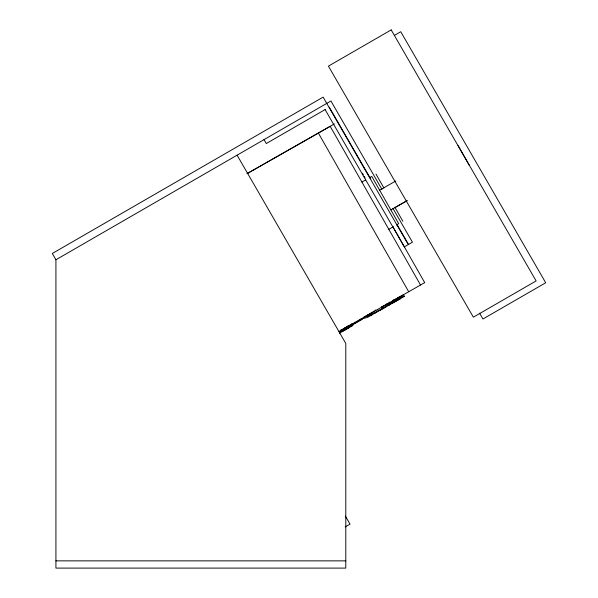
<?xml version="1.0" encoding="UTF-8"?>
<svg xmlns="http://www.w3.org/2000/svg" width="598" height="598" viewBox="0 0 598 598"><rect width="100%" height="100%" fill="white"/><g stroke="black" fill="none" stroke-linecap="round" stroke-linejoin="round"><path stroke-width="0.9" d="M392.976 300.517C393.185 302.199 397.984 298.925 399.434 298.686L386.39 306.124L385.852 304.95L389.276 303.014M340.882 329.976C339.529 332.084 347.707 326.762 341.593 330.724A3.842 0.501 -29.7 0 0 340.658 331.569L343.573 330.829L352.932 325.484L352.708 324.998L344.71 329.371L348.978 326.628L348.798 326.231L344.695 328.235L346.302 327.054M389.829 302.072L388.565 303.41L395.271 301.086M393.387 300.136L393.992 299.673M394.067 300.009L392.722 301.153L400.339 298.282L400.51 298.649L388.595 305.406L388.401 304.987M398.231 297.61L395.129 299.381M342.138 329.461L340.531 330.642L344.635 328.638L344.814 329.027L340.546 331.778L348.544 327.405L348.769 327.883L339.41 333.228M394.329 35.446L400.765 31.731L545.705 282.764L482.945 319.003L479.574 313.158M237.092 155.166L345.794 343.446L345.794 568.1L55.92 568.1L55.92 259.771L330.926 100.995L381.995 189.439M325.237 109.509L266.267 143.55L264.002 139.633M345.188 526.92L350.017 524.132L345.352 516.052M247.161 173.577L334.349 123.936M247.049 173.674L330.186 126.335L420.536 285.037M361.917 182.069L365.722 179.908M369.519 177.741L371.807 176.44L398.694 223.674L396.414 224.975M379.625 190.186L395.794 180.985M395.031 207.528L407.156 200.622M390.868 209.928L407.036 200.726M388.805 229.303L393.372 226.709M339.021 331.449L424.707 282.637L393.036 227.008M347.191 326.538L351.407 324.385M343.028 328.945L347.244 326.785M399.292 296.974L403.209 295.008M387.609 303.485L385.919 304.337M383.445 305.884L381.756 306.737M399.045 297.408L396.885 298.746L404.502 295.883L404.674 296.242L392.759 302.999L392.565 302.581M368.076 314.735L376.149 312.425L371.62 314.997L364.75 316.895M359.727 319.541L367.456 317.403L371.986 314.832L363.913 317.142L375.813 310.347L375.619 309.928M55.92 560.857L345.794 560.857M392.886 208.313L412.456 242.197L408.531 244.462L396.878 224.272M329.274 107.177L370.297 178.241M325.103 109.584L404.368 246.869L408.292 244.604L323.137 97.123L52.295 253.492L55.92 259.771M458.038 145.546L469.273 165.295M375.97 174.04L383.938 188.034M394.889 207.274L402.858 221.267M362.388 173.181L363.292 174.773M364.204 176.365L365.109 177.965M318.375 133.062L408.733 291.764M403.299 294.343L403.523 294.829M399.135 296.743L399.359 297.228M389.814 304.188L389.993 304.569L379.274 310.654L379.095 310.265L385.65 306.587L385.83 306.976L375.11 313.06L374.931 312.672L378.272 310.773L377.712 309.547M384.94 305.055L385.105 305.414L381.688 307.357L382.227 308.531M381.875 307.14L382.436 308.366M371.455 312.335L371.642 312.754M357.806 321.38L357.993 321.791M354.749 323.07L354.935 323.488M351.527 323.72L351.744 324.191M347.363 326.119L347.58 326.598M391.189 29.9L328.429 66.131L473.362 317.172L536.122 280.94L391.189 29.9M361.969 318.973L350.585 325.476L350.772 325.895L362.156 319.392L361.969 318.973"/></g></svg>
